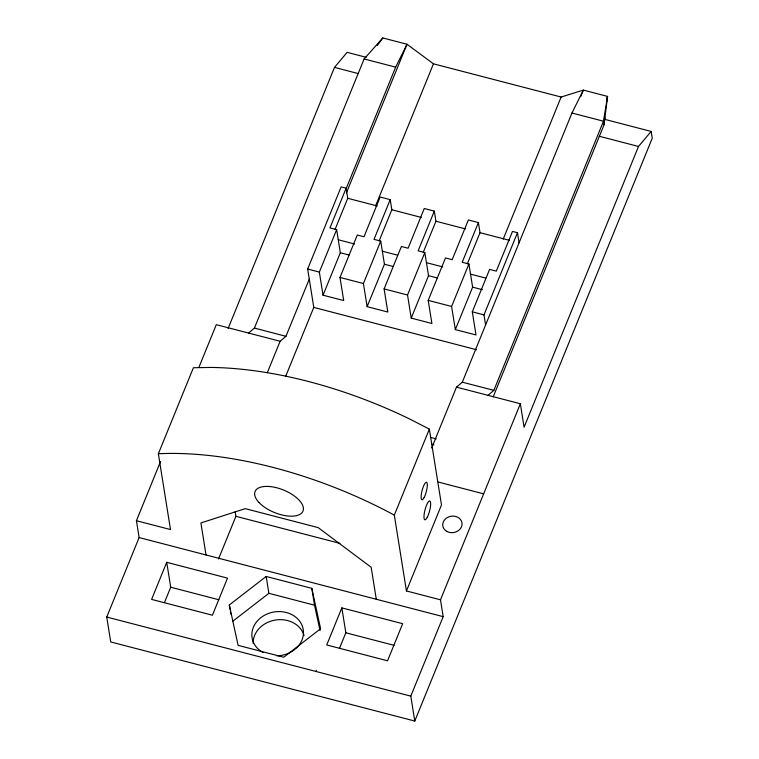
<?xml version="1.0" encoding="UTF-8"?>
<svg xmlns="http://www.w3.org/2000/svg" width="759" height="759" viewBox="0 0 759 759"><rect width="100%" height="100%" fill="white"/><g stroke="black" fill="none" stroke-linecap="round" stroke-linejoin="round"><path stroke-width="1.14" d="M487.999 395.344L493.853 390.344L603.49 121.212L607.561 96.412L583.339 90.103L561.129 97.029L433.465 63.832L407.023 44.25L382.792 37.95L364.121 58.955L254.426 328.068L248.582 333.068M606.764 98.509L607.561 96.412L604.06 124.799L493.179 396.881M315.943 671.459L316.408 670.311M136.43 520.712L170.49 529.564L158.356 453.74L193.403 367.736L210.955 367.432A259.91 121.706 22.2 0 1 410.183 419.262L429.347 429.12L441.482 504.944L406.444 590.957L440.486 599.809L443.18 616.659L410.799 696.136L414.775 721.05L110.729 641.953L106.744 617.039L139.125 537.562L136.43 520.712L160.519 461.567M198.896 367.384L216.296 324.672L280.109 341.256L285.944 336.322L309.274 279.141L307.661 269.037L341.133 186.894L346.132 188.194L347.745 198.298L335.061 229.427M228.108 328.495L334.491 67.39L347.119 52.352L366.246 57.323M166.714 562.315L151.601 599.401L212.416 615.226L227.51 578.13L166.714 562.315L170.709 587.219L164.485 602.494M267.291 372.726L280.109 341.256M346.132 188.194L329.956 227.909L336.645 229.654L340.326 252.756L323.04 295.185L343.713 300.564L340.004 277.452L357.29 235.015L363.988 236.761L380.164 197.046L390.202 199.645L391.834 209.759L379.149 240.888M345.848 189.361L395.648 67.153L407.023 44.25M346.417 192.9L406.89 44.496M323.04 295.185L319.349 272.083L336.645 229.654M285.574 376.587L313.78 307.404L309.274 279.141M218.497 559.051L235.916 516.31L235.176 511.67M375.572 205.907L433.465 63.832M390.202 199.645L374.026 239.36L380.714 241.096L384.433 264.217L367.138 306.655L387.811 312.025L384.111 288.913L401.407 246.476L408.105 248.212L424.272 208.497L434.319 211.125L435.932 221.239L423.247 252.349M367.138 306.655L363.419 283.534L380.714 241.096M434.319 211.125L418.133 250.821L424.822 252.557L428.522 275.678L411.226 318.116L431.899 323.495L428.19 300.374L445.486 257.937L452.193 259.682L468.36 219.968L478.398 222.577L480.02 232.69L467.335 263.809M411.226 318.116L407.526 295.004L424.822 252.557M478.398 222.577L462.212 262.272L468.901 264.018L472.629 287.149L455.324 329.596L475.997 334.956L472.297 311.826L489.602 269.398L496.291 271.134L512.477 231.419L517.467 232.709L519.071 242.823M455.324 329.596L451.605 306.456L468.901 264.018M341.844 607.883L326.731 644.97L387.545 660.795L402.668 623.699L341.844 607.883L345.838 632.788L339.615 648.053M503.217 239.094L561.129 97.029M406.444 590.957L394.31 515.124L429.347 429.12M431.71 447.924L456.482 387.128L462.307 382.185L485.589 324.994L483.986 314.89L517.467 232.709M485.589 324.994L571.963 113.006L583.339 90.103L580.663 96.668M440.486 599.809L520.361 403.75L456.482 387.128M603.832 120.311L604.06 124.799L603.49 121.212L605.008 119.419L651.137 131.43L638.509 146.468L524.08 427.222L520.361 403.75M414.775 721.05L652.256 138.195L651.137 131.43M377.223 45.521L382.792 37.95M229.322 604.97L266.172 576.47L311.816 588.339L320.602 628.718L283.752 657.228L238.108 645.349L229.322 604.97L230.043 609.458M232.947 621.099L268.876 593.31L314.52 605.189L320.042 630.568M480.02 232.69L509.536 240.347M462.307 382.185L493.853 390.344M364.121 58.955L395.648 67.153M571.963 113.006L603.49 121.212M599.136 136.222L638.509 146.468M334.491 67.39L358.115 73.538M347.745 198.298L377.251 205.974M391.834 209.759L421.349 217.435M435.932 221.239L465.447 228.905M338.248 239.759L354.567 244M382.346 251.21L397.574 255.166M426.444 262.671L442.763 266.912M470.533 274.132L485.769 278.088M340.326 252.756L349.036 255.015M384.433 264.217L393.134 266.475M428.522 275.678L437.222 277.936M472.629 287.149L482.42 289.691M340.004 277.452L363.419 283.534M384.111 288.913L407.526 295.004M428.19 300.374L451.605 306.456M307.661 269.037L319.349 272.083M313.78 307.404L476.415 349.7M430.524 437.412L436.245 438.901M431.596 444.157L433.892 444.755M438.019 481.984L483.654 493.862M235.916 516.31L339.899 543.368M139.125 537.562L443.18 616.659M170.709 587.219L218.896 599.762M345.838 632.788L394.025 645.321M106.744 617.039L410.799 696.136M472.297 311.826L483.986 314.89M254.426 328.068L285.944 336.322M604.458 115.985L605.008 119.419M376.293 599.259L371.179 567.277L318.211 527.628L245.242 508.644L200.907 522.942L206.021 554.962M311.816 588.339L314.52 605.189M266.172 576.47L268.876 593.31M230.404 611.707L230.764 613.955M158.356 453.74A259.91 121.706 22.2 0 1 394.31 515.124M263.031 652.522A25.901 22.011 -9.1 0 1 257.529 620.758A25.901 22.011 -9.1 0 1 295.232 616.735A25.901 22.011 -9.1 0 1 295.251 649.087M294.416 649.761A25.901 22.011 -9.1 0 1 276.741 655.804M253.145 643.452A25.901 22.011 -9.1 0 1 275.602 620.008A25.901 22.011 -9.1 0 1 304.055 635.539M427.26 517.315A9.715 2.343 -75.4 0 0 430.239 501.386A9.715 2.343 -75.4 0 0 424.452 512.42A9.715 2.343 -75.4 0 0 427.26 517.315M424.158 497.487A9.07 2.192 -75.4 0 0 426.938 482.629A9.07 2.192 -75.4 0 0 421.539 492.923A9.07 2.192 -75.4 0 0 424.158 497.487M259.047 502.543A25.901 12.135 22.2 0 0 301.171 513.511A25.901 12.135 22.2 0 0 276.874 487.809A25.901 12.135 22.2 0 0 259.047 502.543M446.899 531.452A9.715 8.254 -9.1 0 0 462.032 524.621A9.715 8.254 -9.1 0 0 448.227 517.088A9.715 8.254 -9.1 0 0 446.899 531.452"/></g></svg>
